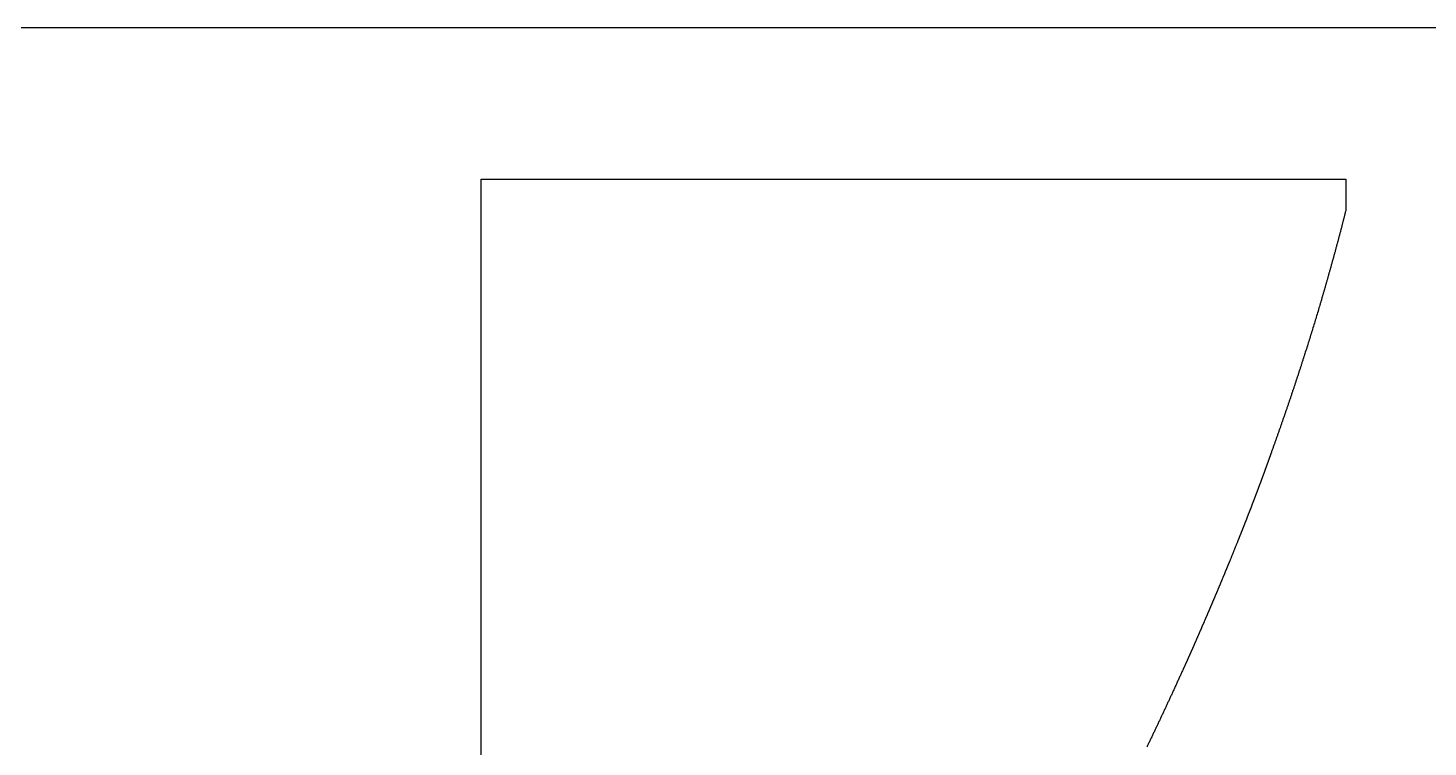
# Model space of a CAD drawing. Header units: millimetres. Extents: x 0 to 1000, y 0 to 100.
# Drawn here: x 73.53 to 99.14, y 86.84 to 100 of the extents above; entities that cross this region are included whole.
import ezdxf

# ---------------------------------------------------------------- set-up
doc = ezdxf.new("R2010")
doc.units = ezdxf.units.MM
doc.layers.add('CUT', color=7, linetype='Continuous')
doc.layers.add('STOCK_REFERENCE_DO_NOT_CUT', color=8, linetype='Continuous')

msp = doc.modelspace()

# ---------------------------------------------------------------- linework, layer by layer
at = {"layer": 'CUT'}
msp.add_lwpolyline([(81.821, 83.544), (81.821, 97.233), (87.643, 97.233), (88.821, 97.233), (94.821, 97.233), (97.643, 97.233), (97.643, 96.675), (97.643, 96.675), (97.643, 96.675), (97.643, 96.675), (97.643, 96.675), (97.643, 96.675), (97.643, 96.675), (97.643, 96.675), (97.643, 96.675), (97.643, 96.675), (97.643, 96.675), (97.643, 96.675), (97.643, 96.675), (97.643, 96.675), (97.643, 96.675), (97.643, 96.675), (97.643, 96.675), (97.643, 96.675), (97.643, 96.675), (97.643, 96.674), (97.643, 96.674), (97.643, 96.674), (97.643, 96.674), (97.643, 96.674), (97.643, 96.674), (97.643, 96.674), (97.643, 96.674), (97.643, 96.674), (97.643, 96.674), (97.643, 96.674), (97.643, 96.674), (97.643, 96.674), (97.643, 96.674), (97.643, 96.674), (97.643, 96.674), (97.643, 96.674), (97.643, 96.674), (97.643, 96.674), (97.643, 96.674), (97.643, 96.674), (97.643, 96.674), (97.643, 96.674), (97.643, 96.674), (97.642, 96.673), (97.642, 96.673), (97.642, 96.673), (97.642, 96.673), (97.642, 96.673), (97.642, 96.673), (97.642, 96.673), (97.642, 96.673), (97.642, 96.673), (97.642, 96.673), (97.642, 96.673), (97.642, 96.673), (97.642, 96.673), (97.642, 96.673), (97.642, 96.673), (97.642, 96.673), (97.642, 96.673), (97.642, 96.673), (97.642, 96.673), (97.642, 96.673), (97.642, 96.673), (97.642, 96.673), (97.642, 96.673), (97.642, 96.673), (97.642, 96.672), (97.642, 96.672), (97.642, 96.672), (97.642, 96.672), (97.642, 96.672), (97.642, 96.672), (97.642, 96.672), (97.642, 96.672), (97.642, 96.672), (97.642, 96.672), (97.642, 96.672), (97.642, 96.672), (97.642, 96.672), (97.642, 96.672), (97.642, 96.672), (97.642, 96.672), (97.642, 96.672), (97.642, 96.672), (97.642, 96.672), (97.642, 96.672), (97.642, 96.672), (97.642, 96.672), (97.642, 96.672), (97.642, 96.672), (97.642, 96.671), (97.642, 96.671), (97.642, 96.671), (97.642, 96.671), (97.642, 96.671), (97.642, 96.671), (97.642, 96.671), (97.642, 96.671), (97.642, 96.671), (97.642, 96.671), (97.642, 96.671), (97.642, 96.671), (97.642, 96.671), (97.642, 96.671), (97.642, 96.671), (97.642, 96.671), (97.642, 96.671), (97.642, 96.671), (97.642, 96.671), (97.642, 96.671), (97.642, 96.671), (97.642, 96.671), (97.642, 96.671), (97.642, 96.671), (97.642, 96.67), (97.642, 96.67), (97.642, 96.67), (97.642, 96.67), (97.642, 96.67), (97.642, 96.67), (97.642, 96.67), (97.642, 96.67), (97.642, 96.67), (97.642, 96.67), (97.642, 96.67), (97.642, 96.67), (97.642, 96.67), (97.642, 96.67), (97.642, 96.67), (97.642, 96.67), (97.642, 96.67), (97.642, 96.67), (97.642, 96.67), (97.642, 96.67), (97.642, 96.67), (97.642, 96.67), (97.642, 96.67), (97.642, 96.67), (97.641, 96.669), (97.641, 96.669), (97.641, 96.669), (97.641, 96.669), (97.641, 96.669), (97.641, 96.669), (97.641, 96.669), (97.641, 96.669), (97.641, 96.669), (97.641, 96.669), (97.641, 96.669), (97.641, 96.669), (97.641, 96.669), (97.641, 96.669), (97.641, 96.669), (97.641, 96.669), (97.641, 96.669), (97.641, 96.669), (97.641, 96.669), (97.641, 96.669), (97.641, 96.669), (97.641, 96.669), (97.638, 96.655), (97.634, 96.641), (97.631, 96.628), (97.627, 96.614), (97.624, 96.6), (97.621, 96.587), (97.617, 96.573), (97.614, 96.559), (97.61, 96.546), (97.607, 96.532), (97.603, 96.518), (97.6, 96.505), (97.596, 96.491), (97.593, 96.477), (97.589, 96.464), (97.586, 96.45), (97.582, 96.437), (97.579, 96.423), (97.575, 96.409), (97.572, 96.396), (97.568, 96.382), (97.565, 96.368), (97.561, 96.355), (97.558, 96.341), (97.554, 96.327), (97.55, 96.314), (97.547, 96.3), (97.543, 96.287), (97.54, 96.273), (97.536, 96.259), (97.533, 96.246), (97.529, 96.232), (97.525, 96.218), (97.522, 96.205), (97.518, 96.191), (97.515, 96.177), (97.511, 96.164), (97.507, 96.15), (97.504, 96.137), (97.5, 96.123), (97.497, 96.109), (97.493, 96.096), (97.489, 96.082), (97.486, 96.068), (97.482, 96.055), (97.478, 96.041), (97.475, 96.028), (97.471, 96.014), (97.467, 96), (97.464, 95.987), (97.46, 95.973), (97.456, 95.959), (97.453, 95.946), (97.449, 95.932), (97.445, 95.919), (97.442, 95.905), (97.438, 95.891), (97.434, 95.878), (97.43, 95.864), (97.427, 95.851), (97.423, 95.837), (97.419, 95.823), (97.416, 95.81), (97.412, 95.796), (97.408, 95.783), (97.404, 95.769), (97.401, 95.755), (97.397, 95.742), (97.393, 95.728), (97.389, 95.715), (97.386, 95.701), (97.382, 95.687), (97.378, 95.674), (97.374, 95.66), (97.371, 95.647), (97.367, 95.633), (97.363, 95.619), (97.359, 95.606), (97.355, 95.592), (97.352, 95.579), (97.348, 95.565), (97.344, 95.551), (97.34, 95.538), (97.336, 95.524), (97.332, 95.511), (97.329, 95.497), (97.325, 95.483), (97.321, 95.47), (97.317, 95.456), (97.313, 95.443), (97.309, 95.429), (97.306, 95.415), (97.302, 95.402), (97.298, 95.388), (97.294, 95.375), (97.29, 95.361), (97.286, 95.348), (97.282, 95.334), (97.278, 95.32), (97.275, 95.307), (97.271, 95.293), (97.267, 95.28), (97.263, 95.266), (97.259, 95.253), (97.255, 95.239), (97.251, 95.225), (97.247, 95.212), (97.243, 95.198), (97.239, 95.185), (97.235, 95.171), (97.231, 95.158), (97.228, 95.144), (97.224, 95.13), (97.22, 95.117), (97.216, 95.103), (97.212, 95.09), (97.208, 95.076), (97.204, 95.063), (97.2, 95.049), (97.196, 95.035), (97.192, 95.021), (97.187, 95.007), (97.183, 94.994), (97.18, 94.981), (97.177, 94.97), (97.173, 94.959), (97.169, 94.945), (97.164, 94.927), (97.157, 94.904), (97.149, 94.876), (97.14, 94.846), (97.131, 94.816), (97.122, 94.787), (97.114, 94.76), (97.106, 94.733), (97.098, 94.705), (97.089, 94.678), (97.081, 94.65), (97.072, 94.623), (97.064, 94.595), (97.056, 94.567), (97.047, 94.539), (97.039, 94.512), (97.03, 94.484), (97.022, 94.457), (97.013, 94.429), (97.005, 94.401), (96.996, 94.374), (96.987, 94.346), (96.979, 94.318), (96.97, 94.291), (96.962, 94.263), (96.953, 94.236), (96.945, 94.209), (96.936, 94.182), (96.927, 94.153), (96.918, 94.123), (96.908, 94.093), (96.899, 94.066), (96.892, 94.043), (96.886, 94.024), (96.882, 94.01), (96.878, 93.998), (96.874, 93.986), (96.87, 93.973), (96.865, 93.959), (96.861, 93.945), (96.856, 93.93), (96.851, 93.916), (96.847, 93.901), (96.842, 93.888), (96.838, 93.874), (96.833, 93.86), (96.829, 93.846), (96.824, 93.831), (96.82, 93.817), (96.815, 93.803), (96.811, 93.789), (96.806, 93.775), (96.802, 93.761), (96.797, 93.747), (96.792, 93.733), (96.788, 93.719), (96.783, 93.705), (96.779, 93.691), (96.774, 93.677), (96.769, 93.663), (96.765, 93.649), (96.76, 93.635), (96.756, 93.62), (96.751, 93.606), (96.746, 93.592), (96.742, 93.578), (96.737, 93.564), (96.732, 93.55), (96.728, 93.536), (96.723, 93.522), (96.719, 93.508), (96.714, 93.494), (96.709, 93.48), (96.705, 93.466), (96.7, 93.452), (96.695, 93.438), (96.691, 93.424), (96.686, 93.41), (96.681, 93.396), (96.676, 93.382), (96.672, 93.368), (96.667, 93.354), (96.662, 93.34), (96.658, 93.326), (96.653, 93.312), (96.648, 93.297), (96.644, 93.283), (96.639, 93.269), (96.634, 93.255), (96.629, 93.241), (96.625, 93.227), (96.62, 93.213), (96.615, 93.199), (96.61, 93.185), (96.606, 93.171), (96.601, 93.157), (96.596, 93.143), (96.591, 93.129), (96.587, 93.115), (96.582, 93.101), (96.577, 93.087), (96.572, 93.073), (96.568, 93.059), (96.563, 93.045), (96.558, 93.031), (96.553, 93.017), (96.548, 93.003), (96.544, 92.989), (96.539, 92.975), (96.534, 92.961), (96.529, 92.947), (96.524, 92.933), (96.519, 92.919), (96.515, 92.905), (96.51, 92.891), (96.505, 92.877), (96.5, 92.863), (96.495, 92.849), (96.49, 92.835), (96.486, 92.821), (96.481, 92.807), (96.476, 92.793), (96.471, 92.779), (96.466, 92.765), (96.461, 92.751), (96.456, 92.737), (96.451, 92.723), (96.446, 92.709), (96.442, 92.695), (96.437, 92.681), (96.432, 92.667), (96.427, 92.653), (96.422, 92.639), (96.417, 92.625), (96.412, 92.611), (96.407, 92.597), (96.402, 92.583), (96.397, 92.569), (96.392, 92.555), (96.387, 92.541), (96.383, 92.528), (96.378, 92.514), (96.373, 92.5), (96.368, 92.486), (96.363, 92.472), (96.358, 92.458), (96.353, 92.444), (96.348, 92.43), (96.343, 92.416), (96.338, 92.402), (96.333, 92.388), (96.328, 92.374), (96.323, 92.36), (96.318, 92.346), (96.313, 92.332), (96.308, 92.318), (96.303, 92.304), (96.298, 92.29), (96.293, 92.276), (96.288, 92.262), (96.283, 92.248), (96.283, 92.248), (96.282, 92.248), (96.282, 92.247), (96.282, 92.247), (96.282, 92.247), (96.282, 92.246), (96.282, 92.246), (96.282, 92.245), (96.282, 92.245), (96.281, 92.245), (96.281, 92.244), (96.281, 92.244), (96.281, 92.244), (96.281, 92.243), (96.281, 92.243), (96.281, 92.242), (96.28, 92.242), (96.28, 92.242), (96.28, 92.241), (96.28, 92.241), (96.28, 92.24), (96.28, 92.24), (96.28, 92.24), (96.279, 92.239), (96.279, 92.239), (96.279, 92.239), (96.279, 92.238), (96.279, 92.238), (96.279, 92.237), (96.279, 92.237), (96.279, 92.237), (96.278, 92.236), (96.278, 92.236), (96.278, 92.236), (96.278, 92.235), (96.278, 92.235), (96.278, 92.234), (96.278, 92.234), (96.277, 92.234), (96.277, 92.233), (96.277, 92.233), (96.277, 92.233), (96.277, 92.232), (96.277, 92.232), (96.277, 92.231), (96.276, 92.231), (96.276, 92.231), (96.276, 92.23), (96.276, 92.23), (96.276, 92.229), (96.276, 92.229), (96.276, 92.229), (96.276, 92.228), (96.275, 92.228), (96.275, 92.228), (96.275, 92.227), (96.275, 92.227), (96.275, 92.226), (96.275, 92.226), (96.275, 92.226), (96.274, 92.225), (96.274, 92.225), (96.274, 92.225), (96.274, 92.224), (96.274, 92.224), (96.274, 92.223), (96.274, 92.223), (96.273, 92.223), (96.273, 92.222), (96.273, 92.222), (96.273, 92.221), (96.273, 92.221), (96.273, 92.221), (96.273, 92.22), (96.273, 92.22), (96.272, 92.22), (96.272, 92.219), (96.272, 92.219), (96.272, 92.218), (96.272, 92.218), (96.272, 92.218), (96.272, 92.217), (96.271, 92.217), (96.271, 92.216), (96.271, 92.216), (96.271, 92.216), (96.271, 92.215), (96.271, 92.215), (96.271, 92.215), (96.27, 92.214), (96.27, 92.214), (96.27, 92.213), (96.27, 92.213), (96.27, 92.213), (96.27, 92.212), (96.27, 92.212), (96.27, 92.212), (96.269, 92.211), (96.269, 92.211), (96.269, 92.21), (96.269, 92.21), (96.269, 92.21), (96.269, 92.209), (96.269, 92.209), (96.268, 92.208), (96.268, 92.208), (96.268, 92.208), (96.268, 92.207), (96.268, 92.207), (96.268, 92.207), (96.268, 92.206), (96.267, 92.206), (96.267, 92.205), (96.267, 92.205), (96.267, 92.205), (96.267, 92.204), (96.267, 92.204), (96.267, 92.203), (96.266, 92.203), (96.266, 92.203), (96.266, 92.202), (96.266, 92.202), (96.266, 92.201), (96.266, 92.201), (96.266, 92.201), (96.266, 92.2), (96.265, 92.2), (96.265, 92.2), (96.265, 92.199), (96.265, 92.199), (96.265, 92.198), (96.265, 92.198), (96.265, 92.198), (96.264, 92.197), (96.264, 92.197), (96.264, 92.196), (96.264, 92.196), (96.264, 92.196), (96.264, 92.195), (96.264, 92.195), (96.263, 92.195), (96.263, 92.194), (96.263, 92.194), (96.263, 92.193), (96.263, 92.193), (96.263, 92.193), (96.263, 92.192), (96.263, 92.192), (96.262, 92.191), (96.262, 92.191), (96.262, 92.191), (96.262, 92.19), (96.262, 92.19), (96.262, 92.19), (96.262, 92.189), (96.261, 92.189), (96.261, 92.188), (96.261, 92.188), (96.261, 92.188), (96.261, 92.187), (96.261, 92.187), (96.261, 92.186), (96.26, 92.186), (96.26, 92.186), (96.26, 92.185), (96.26, 92.185), (96.26, 92.185), (96.26, 92.184), (96.26, 92.184), (96.26, 92.183), (96.259, 92.183), (96.259, 92.183), (96.259, 92.182), (96.259, 92.182), (96.259, 92.181), (96.259, 92.181), (96.259, 92.181), (96.258, 92.18), (96.258, 92.18), (96.258, 92.18), (96.258, 92.179), (96.258, 92.179), (96.258, 92.178), (96.258, 92.178), (96.257, 92.178), (96.257, 92.177), (96.257, 92.177), (96.257, 92.176), (96.257, 92.176), (96.257, 92.176), (96.257, 92.175), (96.256, 92.175), (96.256, 92.174), (96.256, 92.174), (96.256, 92.174), (96.256, 92.173), (96.256, 92.173), (96.256, 92.173), (96.256, 92.172), (96.255, 92.172), (96.255, 92.171), (96.255, 92.171), (96.255, 92.171), (96.255, 92.17), (96.255, 92.17), (96.255, 92.169), (96.254, 92.169), (96.254, 92.169), (96.254, 92.168), (96.254, 92.168), (96.254, 92.168), (96.254, 92.167), (96.254, 92.167), (96.253, 92.166), (96.253, 92.166), (96.253, 92.166), (96.253, 92.165), (96.253, 92.165), (96.253, 92.164), (96.253, 92.164), (96.253, 92.164), (96.252, 92.163), (96.252, 92.163), (96.252, 92.162), (96.252, 92.162), (96.251, 92.161), (96.251, 92.16), (96.251, 92.159), (96.25, 92.158), (96.25, 92.157), (96.25, 92.156), (96.249, 92.155), (96.249, 92.154), (96.249, 92.153), (96.248, 92.152), (96.248, 92.151), (96.248, 92.15), (96.247, 92.149), (96.247, 92.148), (96.247, 92.148), (96.246, 92.147), (96.246, 92.146), (96.246, 92.145), (96.245, 92.144), (96.245, 92.143), (96.245, 92.142), (96.244, 92.141), (96.244, 92.14), (96.244, 92.139), (96.243, 92.138), (96.243, 92.137), (96.243, 92.136), (96.242, 92.135), (96.242, 92.134), (96.242, 92.133), (96.241, 92.133), (96.241, 92.132), (96.241, 92.131), (96.241, 92.131), (96.241, 92.13), (96.24, 92.13), (96.24, 92.129), (96.24, 92.129), (96.24, 92.128), (96.24, 92.128), (96.239, 92.127), (96.239, 92.127), (96.239, 92.126), (96.239, 92.126), (96.239, 92.125), (96.239, 92.124), (96.238, 92.124), (96.238, 92.123), (96.238, 92.123), (96.238, 92.122), (96.238, 92.122), (96.237, 92.121), (96.237, 92.121), (96.237, 92.12), (96.237, 92.119), (96.237, 92.119), (96.236, 92.118), (96.236, 92.118), (96.236, 92.117), (96.236, 92.117), (96.236, 92.116), (96.235, 92.116), (96.235, 92.115), (96.235, 92.115), (96.235, 92.114), (96.235, 92.113), (96.234, 92.113), (96.234, 92.112), (96.234, 92.112), (96.234, 92.111), (96.234, 92.111), (96.233, 92.11), (96.233, 92.11), (96.233, 92.109), (96.233, 92.109), (96.233, 92.108), (96.232, 92.107), (96.232, 92.107), (96.232, 92.106), (96.232, 92.106), (96.232, 92.105), (96.231, 92.105), (96.231, 92.104), (96.231, 92.104), (96.231, 92.103), (96.231, 92.103), (96.23, 92.102), (96.23, 92.101), (96.23, 92.101), (96.23, 92.1), (96.23, 92.1), (96.23, 92.099), (96.229, 92.099), (96.229, 92.098), (96.229, 92.098), (96.229, 92.097), (96.229, 92.097), (96.228, 92.096), (96.228, 92.095), (96.228, 92.095), (96.228, 92.094), (96.228, 92.094), (96.227, 92.093), (96.227, 92.093), (96.227, 92.092), (96.227, 92.092), (96.227, 92.091), (96.226, 92.09), (96.226, 92.09), (96.226, 92.089), (96.226, 92.089), (96.226, 92.088), (96.225, 92.088), (96.225, 92.087), (96.225, 92.087), (96.225, 92.086), (96.225, 92.086), (96.224, 92.085), (96.224, 92.084), (96.224, 92.084), (96.224, 92.083), (96.224, 92.083), (96.223, 92.082), (96.223, 92.082), (96.223, 92.081), (96.223, 92.081), (96.223, 92.08), (96.222, 92.08), (96.222, 92.079), (96.222, 92.078), (96.222, 92.078), (96.222, 92.077), (96.221, 92.077), (96.221, 92.076), (96.221, 92.076), (96.221, 92.075), (96.221, 92.075), (96.221, 92.074), (96.22, 92.074), (96.22, 92.073), (96.22, 92.072), (96.22, 92.072), (96.22, 92.071), (96.219, 92.071), (96.219, 92.07), (96.219, 92.07), (96.219, 92.069), (96.219, 92.069), (96.218, 92.068), (96.218, 92.067), (96.218, 92.067), (96.218, 92.066), (96.218, 92.066), (96.217, 92.065), (96.217, 92.065), (96.217, 92.064), (96.217, 92.064), (96.217, 92.063), (96.216, 92.063), (96.216, 92.062), (96.216, 92.061), (96.216, 92.061), (96.216, 92.06), (96.215, 92.06), (96.215, 92.059), (96.215, 92.059), (96.215, 92.058), (96.215, 92.058), (96.214, 92.057), (96.214, 92.057), (96.214, 92.056), (96.214, 92.055), (96.214, 92.055), (96.213, 92.054), (96.213, 92.054), (96.213, 92.053), (96.213, 92.053), (96.213, 92.052), (96.212, 92.052), (96.212, 92.051), (96.212, 92.05), (96.212, 92.05), (96.212, 92.049), (96.211, 92.049), (96.211, 92.048), (96.211, 92.048), (96.211, 92.047), (96.211, 92.047), (96.21, 92.046), (96.21, 92.046), (96.21, 92.045), (96.21, 92.044), (96.21, 92.044), (96.209, 92.043), (96.209, 92.043), (96.209, 92.042), (96.209, 92.042), (96.209, 92.041), (96.209, 92.041), (96.208, 92.04), (96.208, 92.04), (96.208, 92.039), (96.208, 92.038), (96.208, 92.038), (96.207, 92.037), (96.207, 92.037), (96.207, 92.036), (96.207, 92.036), (96.207, 92.035), (96.206, 92.035), (96.206, 92.034), (96.206, 92.033), (96.206, 92.033), (96.206, 92.032), (96.205, 92.032), (96.205, 92.031), (96.205, 92.031), (96.205, 92.03), (96.205, 92.03), (96.204, 92.029), (96.204, 92.029), (96.204, 92.028), (96.204, 92.027), (96.203, 92.026), (96.202, 92.024), (96.202, 92.021), (96.201, 92.019), (96.2, 92.017), (96.199, 92.015), (96.198, 92.013), (96.198, 92.011), (96.197, 92.009), (96.196, 92.006), (96.195, 92.004), (96.195, 92.002), (96.194, 92), (96.193, 91.998), (96.192, 91.996), (96.192, 91.994), (96.191, 91.992), (96.19, 91.99), (96.189, 91.987), (96.189, 91.985), (96.188, 91.983), (96.187, 91.981), (96.186, 91.979), (96.186, 91.977), (96.185, 91.975), (96.184, 91.973), (96.183, 91.971), (96.183, 91.968), (96.182, 91.966), (96.181, 91.964), (96.18, 91.962), (96.179, 91.96), (96.179, 91.958), (96.178, 91.957), (96.178, 91.955), (96.177, 91.954), (96.177, 91.952), (96.176, 91.951), (96.176, 91.949), (96.175, 91.948), (96.174, 91.946), (96.174, 91.944), (96.173, 91.943), (96.173, 91.941), (96.172, 91.94), (96.172, 91.938), (96.171, 91.937), (96.17, 91.935), (96.17, 91.934), (96.169, 91.932), (96.169, 91.93), (96.168, 91.929), (96.168, 91.927), (96.167, 91.926), (96.166, 91.924), (96.166, 91.923), (96.165, 91.921), (96.165, 91.919), (96.164, 91.918), (96.164, 91.916), (96.163, 91.915), (96.163, 91.913), (96.162, 91.912), (96.161, 91.91), (96.161, 91.909), (96.16, 91.907), (96.16, 91.905), (96.159, 91.904), (96.159, 91.902), (96.158, 91.901), (96.157, 91.899), (96.157, 91.898), (96.156, 91.896), (96.156, 91.895), (96.155, 91.893), (96.155, 91.891), (96.154, 91.89), (96.153, 91.888), (96.153, 91.887), (96.152, 91.885), (96.152, 91.884), (96.151, 91.882), (96.151, 91.88), (96.15, 91.879), (96.149, 91.877), (96.149, 91.876), (96.148, 91.874), (96.148, 91.873), (96.147, 91.871), (96.147, 91.87), (96.146, 91.868), (96.146, 91.866), (96.145, 91.865), (96.144, 91.863), (96.144, 91.862), (96.143, 91.86), (96.143, 91.859), (96.142, 91.857), (96.142, 91.856), (96.141, 91.854), (96.14, 91.852), (96.14, 91.851), (96.139, 91.849), (96.139, 91.848), (96.138, 91.846), (96.138, 91.845), (96.137, 91.843), (96.136, 91.841), (96.136, 91.84), (96.135, 91.838), (96.135, 91.837), (96.134, 91.835), (96.134, 91.834), (96.133, 91.832), (96.132, 91.831), (96.132, 91.829), (96.131, 91.827), (96.131, 91.826), (96.13, 91.824), (96.13, 91.823), (96.129, 91.821), (96.128, 91.82), (96.128, 91.818), (96.127, 91.817), (96.127, 91.815), (96.126, 91.813), (96.126, 91.812), (96.125, 91.81), (96.124, 91.809), (96.124, 91.807), (96.123, 91.806), (96.123, 91.804), (96.122, 91.803), (96.122, 91.801), (96.121, 91.799), (96.12, 91.798), (96.12, 91.796), (96.119, 91.795), (96.119, 91.793), (96.118, 91.792), (96.118, 91.79), (96.117, 91.788), (96.116, 91.787), (96.116, 91.785), (96.115, 91.784), (96.115, 91.782), (96.114, 91.781), (96.114, 91.779), (96.113, 91.778), (96.112, 91.776), (96.112, 91.774), (96.111, 91.773), (96.111, 91.771), (96.11, 91.77), (96.11, 91.768), (96.109, 91.767), (96.108, 91.765), (96.108, 91.764), (96.107, 91.762), (96.107, 91.76), (96.106, 91.759), (96.106, 91.757), (96.105, 91.756), (96.104, 91.754), (96.104, 91.753), (96.103, 91.751), (96.103, 91.749), (96.102, 91.748), (96.101, 91.746), (96.101, 91.745), (96.1, 91.743), (96.1, 91.742), (96.099, 91.74), (96.099, 91.739), (96.098, 91.737), (96.097, 91.735), (96.097, 91.734), (96.096, 91.732), (96.096, 91.731), (96.095, 91.729), (96.095, 91.728), (96.094, 91.726), (96.093, 91.725), (96.093, 91.723), (96.092, 91.721), (96.092, 91.72), (96.091, 91.718), (96.091, 91.717), (96.09, 91.715), (96.089, 91.714), (96.089, 91.712), (96.088, 91.711), (96.088, 91.709), (96.087, 91.707), (96.087, 91.706), (96.086, 91.704), (96.085, 91.703), (96.085, 91.701), (96.084, 91.7), (96.084, 91.698), (96.083, 91.696), (96.082, 91.695), (96.082, 91.693), (96.081, 91.692), (96.081, 91.69), (96.08, 91.689), (96.08, 91.687), (96.079, 91.686), (96.078, 91.684), (96.078, 91.682), (96.077, 91.681), (96.077, 91.679), (96.076, 91.678), (96.076, 91.676), (96.075, 91.675), (96.074, 91.673), (96.074, 91.671), (96.073, 91.67), (96.073, 91.668), (96.072, 91.667), (96.072, 91.666), (96.071, 91.665), (96.071, 91.664), (96.07, 91.661), (96.068, 91.656), (96.066, 91.65), (96.063, 91.643), (96.061, 91.636), (96.058, 91.63), (96.056, 91.624), (96.054, 91.618), (96.052, 91.612), (96.05, 91.606), (96.047, 91.6), (96.045, 91.594), (96.043, 91.588), (96.04, 91.582), (96.038, 91.576), (96.036, 91.57), (96.034, 91.564), (96.031, 91.558), (96.029, 91.552), (96.027, 91.546), (96.025, 91.54), (96.022, 91.533), (96.02, 91.527), (96.018, 91.521), (96.015, 91.515), (96.013, 91.509), (96.011, 91.503), (96.009, 91.497), (96.006, 91.491), (96.004, 91.485), (96.002, 91.478), (95.999, 91.472), (95.997, 91.467), (95.995, 91.462), (95.994, 91.457), (95.992, 91.453), (95.99, 91.449), (95.989, 91.445), (95.987, 91.44), (95.985, 91.435), (95.984, 91.431), (95.982, 91.426), (95.98, 91.422), (95.979, 91.417), (95.977, 91.413), (95.975, 91.408), (95.973, 91.404), (95.972, 91.399), (95.97, 91.395), (95.968, 91.39), (95.967, 91.386), (95.965, 91.381), (95.963, 91.377), (95.962, 91.373), (95.96, 91.368), (95.958, 91.364), (95.956, 91.359), (95.955, 91.355), (95.953, 91.35), (95.951, 91.346), (95.95, 91.341), (95.948, 91.337), (95.946, 91.332), (95.944, 91.328), (95.943, 91.323), (95.941, 91.319), (95.939, 91.314), (95.938, 91.31), (95.936, 91.305), (95.934, 91.301), (95.932, 91.296), (95.931, 91.292), (95.929, 91.287), (95.927, 91.283), (95.926, 91.278), (95.924, 91.274), (95.922, 91.269), (95.92, 91.265), (95.919, 91.26), (95.917, 91.256), (95.915, 91.251), (95.914, 91.247), (95.912, 91.242), (95.91, 91.238), (95.908, 91.233), (95.907, 91.229), (95.905, 91.224), (95.903, 91.22), (95.901, 91.215), (95.9, 91.211), (95.898, 91.206), (95.896, 91.202), (95.895, 91.197), (95.893, 91.193), (95.891, 91.188), (95.889, 91.184), (95.888, 91.18), (95.886, 91.175), (95.884, 91.171), (95.882, 91.166), (95.881, 91.162), (95.879, 91.157), (95.877, 91.153), (95.876, 91.148), (95.874, 91.144), (95.872, 91.139), (95.87, 91.135), (95.869, 91.13), (95.867, 91.126), (95.865, 91.121), (95.863, 91.117), (95.862, 91.112), (95.86, 91.108), (95.858, 91.103), (95.856, 91.099), (95.855, 91.094), (95.853, 91.09), (95.851, 91.085), (95.849, 91.081), (95.848, 91.076), (95.846, 91.072), (95.844, 91.067), (95.843, 91.063), (95.841, 91.058), (95.839, 91.054), (95.837, 91.049), (95.836, 91.045), (95.834, 91.041), (95.832, 91.036), (95.83, 91.032), (95.829, 91.027), (95.827, 91.023), (95.825, 91.018), (95.823, 91.014), (95.822, 91.009), (95.82, 91.005), (95.818, 91), (95.816, 90.996), (95.815, 90.991), (95.813, 90.987), (95.811, 90.982), (95.809, 90.978), (95.808, 90.973), (95.806, 90.969), (95.804, 90.964), (95.802, 90.96), (95.801, 90.955), (95.799, 90.951), (95.797, 90.946), (95.795, 90.942), (95.794, 90.938), (95.792, 90.933), (95.79, 90.929), (95.788, 90.924), (95.787, 90.92), (95.785, 90.915), (95.783, 90.911), (95.781, 90.906), (95.78, 90.902), (95.778, 90.897), (95.776, 90.893), (95.774, 90.888), (95.772, 90.884), (95.771, 90.879), (95.769, 90.875), (95.767, 90.87), (95.765, 90.866), (95.764, 90.861), (95.762, 90.857), (95.76, 90.852), (95.758, 90.848), (95.757, 90.844), (95.755, 90.839), (95.753, 90.835), (95.751, 90.83), (95.75, 90.826), (95.748, 90.821), (95.746, 90.817), (95.744, 90.812), (95.742, 90.808), (95.741, 90.803), (95.739, 90.799), (95.737, 90.794), (95.735, 90.79), (95.734, 90.785), (95.732, 90.781), (95.73, 90.776), (95.728, 90.772), (95.727, 90.767), (95.725, 90.763), (95.723, 90.759), (95.721, 90.754), (95.719, 90.75), (95.718, 90.745), (95.716, 90.741), (95.714, 90.736), (95.712, 90.732), (95.711, 90.727), (95.709, 90.723), (95.707, 90.718), (95.705, 90.714), (95.703, 90.709), (95.702, 90.705), (95.7, 90.7), (95.698, 90.696), (95.696, 90.691), (95.695, 90.687), (95.693, 90.683), (95.691, 90.678), (95.689, 90.674), (95.687, 90.669), (95.686, 90.665), (95.684, 90.66), (95.682, 90.656), (95.68, 90.651), (95.679, 90.647), (95.677, 90.642), (95.675, 90.638), (95.673, 90.633), (95.671, 90.628), (95.67, 90.624), (95.668, 90.621), (95.667, 90.618), (95.665, 90.613), (95.662, 90.607), (95.659, 90.598), (95.655, 90.587), (95.65, 90.575), (95.645, 90.563), (95.64, 90.551), (95.636, 90.54), (95.632, 90.53), (95.627, 90.519), (95.623, 90.508), (95.618, 90.497), (95.614, 90.486), (95.61, 90.475), (95.605, 90.464), (95.601, 90.453), (95.596, 90.442), (95.592, 90.431), (95.587, 90.42), (95.583, 90.409), (95.579, 90.398), (95.574, 90.387), (95.57, 90.376), (95.565, 90.365), (95.561, 90.354), (95.556, 90.343), (95.552, 90.333), (95.548, 90.322), (95.543, 90.311), (95.539, 90.3), (95.534, 90.288), (95.529, 90.276), (95.525, 90.265), (95.521, 90.256), (95.517, 90.248), (95.515, 90.241), (95.512, 90.236), (95.51, 90.23), (95.508, 90.224), (95.505, 90.217), (95.502, 90.211), (95.499, 90.204), (95.497, 90.197), (95.494, 90.191), (95.491, 90.184), (95.489, 90.178), (95.486, 90.172), (95.483, 90.165), (95.481, 90.159), (95.478, 90.152), (95.475, 90.146), (95.473, 90.139), (95.47, 90.133), (95.467, 90.126), (95.465, 90.12), (95.462, 90.113), (95.459, 90.107), (95.457, 90.1), (95.454, 90.094), (95.451, 90.087), (95.449, 90.081), (95.446, 90.074), (95.443, 90.068), (95.441, 90.061), (95.438, 90.055), (95.435, 90.048), (95.433, 90.042), (95.43, 90.035), (95.427, 90.029), (95.425, 90.022), (95.422, 90.016), (95.419, 90.009), (95.417, 90.003), (95.414, 89.996), (95.411, 89.99), (95.409, 89.983), (95.406, 89.977), (95.403, 89.971), (95.4, 89.964), (95.398, 89.958), (95.395, 89.951), (95.392, 89.945), (95.39, 89.938), (95.387, 89.932), (95.384, 89.925), (95.382, 89.919), (95.379, 89.912), (95.376, 89.906), (95.374, 89.899), (95.371, 89.893), (95.368, 89.886), (95.365, 89.88), (95.363, 89.873), (95.36, 89.867), (95.357, 89.86), (95.355, 89.854), (95.352, 89.847), (95.349, 89.841), (95.347, 89.835), (95.344, 89.828), (95.341, 89.822), (95.338, 89.815), (95.336, 89.809), (95.333, 89.802), (95.33, 89.796), (95.328, 89.789), (95.325, 89.783), (95.322, 89.776), (95.319, 89.77), (95.317, 89.763), (95.314, 89.757), (95.311, 89.75), (95.309, 89.744), (95.306, 89.737), (95.303, 89.731), (95.3, 89.725), (95.298, 89.718), (95.295, 89.712), (95.292, 89.705), (95.29, 89.699), (95.287, 89.692), (95.284, 89.686), (95.281, 89.679), (95.279, 89.673), (95.276, 89.666), (95.273, 89.66), (95.271, 89.653), (95.268, 89.647), (95.265, 89.641), (95.262, 89.634), (95.26, 89.628), (95.257, 89.621), (95.254, 89.615), (95.251, 89.608), (95.249, 89.602), (95.246, 89.595), (95.243, 89.589), (95.241, 89.582), (95.238, 89.576), (95.235, 89.569), (95.232, 89.563), (95.23, 89.556), (95.227, 89.55), (95.224, 89.544), (95.221, 89.537), (95.219, 89.531), (95.216, 89.524), (95.213, 89.518), (95.21, 89.511), (95.208, 89.505), (95.205, 89.498), (95.202, 89.492), (95.199, 89.485), (95.197, 89.479), (95.194, 89.473), (95.191, 89.466), (95.188, 89.46), (95.186, 89.453), (95.183, 89.447), (95.18, 89.44), (95.177, 89.434), (95.175, 89.427), (95.172, 89.421), (95.169, 89.414), (95.166, 89.408), (95.164, 89.402), (95.161, 89.395), (95.158, 89.389), (95.155, 89.382), (95.153, 89.376), (95.15, 89.369), (95.147, 89.363), (95.144, 89.356), (95.142, 89.35), (95.139, 89.344), (95.136, 89.337), (95.133, 89.331), (95.131, 89.324), (95.128, 89.318), (95.125, 89.311), (95.122, 89.305), (95.12, 89.298), (95.117, 89.292), (95.114, 89.285), (95.111, 89.279), (95.108, 89.273), (95.106, 89.266), (95.103, 89.26), (95.1, 89.253), (95.097, 89.247), (95.095, 89.24), (95.092, 89.234), (95.089, 89.227), (95.086, 89.221), (95.084, 89.215), (95.081, 89.208), (95.078, 89.202), (95.075, 89.195), (95.072, 89.189), (95.07, 89.182), (95.067, 89.176), (95.064, 89.169), (95.061, 89.163), (95.058, 89.157), (95.056, 89.15), (95.053, 89.144), (95.05, 89.137), (95.047, 89.131), (95.045, 89.124), (95.042, 89.118), (95.039, 89.112), (95.036, 89.105), (95.033, 89.099), (95.031, 89.092), (95.028, 89.086), (95.025, 89.079), (95.022, 89.073), (95.019, 89.066), (95.017, 89.06), (95.014, 89.053), (95.011, 89.047), (95.008, 89.041), (95.006, 89.034), (95.003, 89.028), (95, 89.022), (94.997, 89.015), (94.994, 89.008), (94.991, 89), (94.988, 88.993), (94.984, 88.985), (94.981, 88.978), (94.978, 88.97), (94.974, 88.963), (94.971, 88.956), (94.968, 88.948), (94.965, 88.941), (94.962, 88.933), (94.958, 88.926), (94.955, 88.918), (94.952, 88.911), (94.949, 88.904), (94.945, 88.896), (94.942, 88.889), (94.939, 88.881), (94.936, 88.874), (94.932, 88.866), (94.929, 88.859), (94.926, 88.851), (94.923, 88.844), (94.919, 88.837), (94.916, 88.83), (94.913, 88.822), (94.91, 88.815), (94.906, 88.807), (94.903, 88.799), (94.899, 88.79), (94.896, 88.783), (94.893, 88.777), (94.892, 88.774), (94.892, 88.773), (94.892, 88.773), (94.892, 88.773), (94.891, 88.773), (94.891, 88.772), (94.89, 88.771), (94.89, 88.769), (94.889, 88.768), (94.889, 88.767), (94.888, 88.766), (94.888, 88.765), (94.888, 88.764), (94.887, 88.763), (94.887, 88.762), (94.886, 88.761), (94.886, 88.76), (94.885, 88.759), (94.885, 88.758), (94.885, 88.757), (94.884, 88.757), (94.884, 88.756), (94.883, 88.755), (94.883, 88.754), (94.882, 88.753), (94.882, 88.752), (94.882, 88.751), (94.881, 88.75), (94.881, 88.749), (94.88, 88.748), (94.88, 88.747), (94.879, 88.746), (94.879, 88.745), (94.878, 88.744), (94.878, 88.743), (94.878, 88.742), (94.877, 88.741), (94.877, 88.74), (94.876, 88.739), (94.876, 88.738), (94.875, 88.737), (94.875, 88.736), (94.874, 88.735), (94.874, 88.734), (94.874, 88.733), (94.873, 88.732), (94.873, 88.731), (94.872, 88.73), (94.872, 88.729), (94.871, 88.728), (94.871, 88.727), (94.871, 88.726), (94.87, 88.725), (94.87, 88.724), (94.869, 88.723), (94.869, 88.722), (94.868, 88.721), (94.868, 88.72), (94.868, 88.719), (94.867, 88.718), (94.867, 88.717), (94.866, 88.716), (94.866, 88.715), (94.865, 88.714), (94.865, 88.713), (94.864, 88.712), (94.864, 88.711), (94.864, 88.71), (94.863, 88.709), (94.863, 88.708), (94.862, 88.707), (94.862, 88.706), (94.861, 88.705), (94.861, 88.704), (94.86, 88.703), (94.86, 88.702), (94.86, 88.701), (94.859, 88.7), (94.859, 88.699), (94.858, 88.698), (94.858, 88.697), (94.857, 88.696), (94.857, 88.695), (94.857, 88.694), (94.856, 88.693), (94.856, 88.692), (94.855, 88.691), (94.855, 88.69), (94.854, 88.689), (94.854, 88.688), (94.853, 88.687), (94.853, 88.686), (94.853, 88.685), (94.852, 88.684), (94.852, 88.683), (94.851, 88.682), (94.851, 88.681), (94.85, 88.68), (94.85, 88.679), (94.85, 88.678), (94.849, 88.677), (94.849, 88.676), (94.848, 88.675), (94.848, 88.674), (94.847, 88.673), (94.847, 88.672), (94.846, 88.671), (94.846, 88.67), (94.846, 88.669), (94.845, 88.668), (94.845, 88.667), (94.844, 88.666), (94.844, 88.665), (94.843, 88.664), (94.843, 88.663), (94.843, 88.662), (94.842, 88.661), (94.842, 88.66), (94.841, 88.659), (94.841, 88.658), (94.84, 88.657), (94.84, 88.656), (94.839, 88.655), (94.839, 88.654), (94.839, 88.653), (94.838, 88.652), (94.838, 88.651), (94.837, 88.65), (94.837, 88.649), (94.836, 88.648), (94.836, 88.647), (94.835, 88.646), (94.835, 88.645), (94.835, 88.644), (94.834, 88.643), (94.834, 88.642), (94.833, 88.641), (94.833, 88.64), (94.832, 88.639), (94.832, 88.638), (94.832, 88.637), (94.831, 88.636), (94.831, 88.635), (94.83, 88.634), (94.83, 88.633), (94.829, 88.632), (94.829, 88.631), (94.828, 88.63), (94.828, 88.629), (94.828, 88.628), (94.827, 88.627), (94.827, 88.626), (94.826, 88.625), (94.826, 88.624), (94.825, 88.623), (94.825, 88.622), (94.825, 88.621), (94.824, 88.62), (94.824, 88.619), (94.823, 88.618), (94.823, 88.617), (94.822, 88.616), (94.822, 88.615), (94.821, 88.614), (94.821, 88.613), (94.821, 88.612), (94.82, 88.611), (94.82, 88.61), (94.819, 88.609), (94.819, 88.608), (94.818, 88.607), (94.818, 88.606), (94.817, 88.605), (94.817, 88.604), (94.817, 88.603), (94.816, 88.602), (94.816, 88.601), (94.815, 88.6), (94.815, 88.599), (94.814, 88.598), (94.814, 88.597), (94.814, 88.596), (94.813, 88.596), (94.813, 88.594), (94.812, 88.593), (94.812, 88.592), (94.811, 88.591), (94.811, 88.591), (94.811, 88.59), (94.81, 88.589), (94.81, 88.588), (94.809, 88.587), (94.808, 88.585), (94.807, 88.583), (94.807, 88.581), (94.806, 88.578), (94.805, 88.576), (94.804, 88.574), (94.803, 88.572), (94.802, 88.57), (94.801, 88.568), (94.8, 88.566), (94.799, 88.564), (94.798, 88.562), (94.797, 88.56), (94.797, 88.558), (94.796, 88.556), (94.795, 88.554), (94.794, 88.552), (94.793, 88.55), (94.792, 88.548), (94.791, 88.546), (94.79, 88.544), (94.789, 88.542), (94.788, 88.54), (94.788, 88.538), (94.787, 88.536), (94.786, 88.534), (94.785, 88.532), (94.784, 88.53), (94.783, 88.528), (94.782, 88.526), (94.781, 88.524), (94.78, 88.522), (94.78, 88.521), (94.779, 88.52), (94.779, 88.519), (94.779, 88.518), (94.778, 88.517), (94.778, 88.516), (94.777, 88.515), (94.777, 88.514), (94.776, 88.513), (94.776, 88.512), (94.775, 88.511), (94.775, 88.51), (94.774, 88.509), (94.774, 88.508), (94.774, 88.507), (94.773, 88.505), (94.773, 88.504), (94.772, 88.503), (94.772, 88.502), (94.771, 88.501), (94.771, 88.5), (94.77, 88.499), (94.77, 88.498), (94.769, 88.497), (94.769, 88.496), (94.769, 88.495), (94.768, 88.494), (94.768, 88.493), (94.767, 88.492), (94.767, 88.491), (94.766, 88.49), (94.766, 88.489), (94.765, 88.488), (94.765, 88.487), (94.764, 88.486), (94.764, 88.485), (94.763, 88.484), (94.763, 88.483), (94.763, 88.482), (94.762, 88.481), (94.762, 88.48), (94.761, 88.479), (94.761, 88.478), (94.76, 88.477), (94.76, 88.476), (94.759, 88.475), (94.759, 88.474), (94.758, 88.473), (94.758, 88.472), (94.758, 88.471), (94.757, 88.47), (94.757, 88.469), (94.756, 88.468), (94.756, 88.466), (94.755, 88.465), (94.755, 88.464), (94.754, 88.463), (94.754, 88.462), (94.753, 88.461), (94.753, 88.46), (94.752, 88.459), (94.752, 88.458), (94.752, 88.457), (94.751, 88.456), (94.751, 88.455), (94.75, 88.454), (94.75, 88.453), (94.749, 88.452), (94.749, 88.451), (94.748, 88.45), (94.748, 88.449), (94.747, 88.448), (94.747, 88.447), (94.747, 88.446), (94.746, 88.445), (94.746, 88.444), (94.745, 88.443), (94.745, 88.442), (94.744, 88.441), (94.744, 88.44), (94.743, 88.439), (94.743, 88.438), (94.742, 88.437), (94.742, 88.436), (94.741, 88.435), (94.741, 88.434), (94.741, 88.433), (94.74, 88.432), (94.74, 88.431), (94.739, 88.43), (94.739, 88.429), (94.738, 88.428), (94.738, 88.426), (94.737, 88.425), (94.737, 88.424), (94.736, 88.423), (94.736, 88.422), (94.736, 88.421), (94.735, 88.42), (94.735, 88.419), (94.734, 88.418), (94.734, 88.417), (94.733, 88.416), (94.733, 88.415), (94.732, 88.414), (94.732, 88.413), (94.731, 88.412), (94.731, 88.411), (94.73, 88.41), (94.73, 88.409), (94.73, 88.408), (94.729, 88.407), (94.729, 88.406), (94.728, 88.405), (94.728, 88.404), (94.727, 88.403), (94.727, 88.402), (94.726, 88.401), (94.726, 88.4), (94.725, 88.399), (94.725, 88.398), (94.725, 88.397), (94.724, 88.396), (94.724, 88.395), (94.723, 88.394), (94.723, 88.393), (94.722, 88.392), (94.722, 88.391), (94.721, 88.39), (94.721, 88.389), (94.72, 88.388), (94.72, 88.386), (94.719, 88.385), (94.719, 88.384), (94.719, 88.383), (94.718, 88.382), (94.718, 88.381), (94.717, 88.38), (94.717, 88.379), (94.716, 88.378), (94.716, 88.377), (94.715, 88.376), (94.715, 88.375), (94.714, 88.374), (94.714, 88.373), (94.713, 88.372), (94.713, 88.371), (94.713, 88.37), (94.712, 88.369), (94.712, 88.368), (94.711, 88.367), (94.711, 88.366), (94.71, 88.365), (94.71, 88.364), (94.709, 88.363), (94.709, 88.362), (94.708, 88.361), (94.708, 88.36), (94.707, 88.359), (94.707, 88.358), (94.707, 88.357), (94.706, 88.356), (94.706, 88.355), (94.705, 88.354), (94.705, 88.353), (94.704, 88.352), (94.704, 88.351), (94.703, 88.35), (94.703, 88.349), (94.702, 88.348), (94.702, 88.347), (94.701, 88.346), (94.701, 88.344), (94.701, 88.343), (94.7, 88.342), (94.7, 88.341), (94.699, 88.34), (94.699, 88.339), (94.698, 88.338), (94.698, 88.337), (94.697, 88.336), (94.697, 88.336), (94.697, 88.335), (94.696, 88.333), (94.695, 88.332), (94.695, 88.331), (94.695, 88.331), (94.694, 88.329), (94.694, 88.33), (94.692, 88.325), (94.687, 88.314), (94.68, 88.298), (94.672, 88.28), (94.664, 88.262), (94.656, 88.244), (94.649, 88.229), (94.642, 88.213), (94.635, 88.198), (94.628, 88.183), (94.621, 88.167), (94.614, 88.151), (94.606, 88.135), (94.599, 88.119), (94.592, 88.103), (94.585, 88.087), (94.578, 88.071), (94.57, 88.056), (94.563, 88.04), (94.556, 88.024), (94.549, 88.008), (94.541, 87.992), (94.534, 87.976), (94.527, 87.961), (94.52, 87.945), (94.513, 87.929), (94.505, 87.913), (94.498, 87.898), (94.491, 87.882), (94.483, 87.866), (94.476, 87.85), (94.469, 87.834), (94.462, 87.818), (94.455, 87.803), (94.448, 87.789), (94.441, 87.774), (94.434, 87.759), (94.428, 87.745), (94.421, 87.73), (94.414, 87.715), (94.407, 87.7), (94.4, 87.685), (94.393, 87.671), (94.386, 87.656), (94.38, 87.641), (94.373, 87.626), (94.366, 87.612), (94.359, 87.597), (94.352, 87.582), (94.345, 87.567), (94.338, 87.553), (94.332, 87.538), (94.325, 87.523), (94.318, 87.508), (94.311, 87.494), (94.304, 87.479), (94.297, 87.464), (94.29, 87.45), (94.283, 87.435), (94.276, 87.42), (94.269, 87.405), (94.263, 87.391), (94.256, 87.376), (94.249, 87.361), (94.242, 87.346), (94.235, 87.332), (94.228, 87.317), (94.221, 87.302), (94.214, 87.288), (94.207, 87.273), (94.2, 87.258), (94.193, 87.243), (94.186, 87.229), (94.179, 87.214), (94.172, 87.199), (94.165, 87.185), (94.158, 87.17), (94.151, 87.155), (94.144, 87.14), (94.137, 87.126), (94.13, 87.111), (94.123, 87.096), (94.116, 87.082), (94.109, 87.067), (94.102, 87.052), (94.095, 87.038), (94.088, 87.023), (94.081, 87.008), (94.074, 86.994), (94.067, 86.979), (94.06, 86.964), (94.053, 86.95), (94.046, 86.935), (94.039, 86.92), (94.032, 86.906), (94.025, 86.891), (94.018, 86.876), (94.011, 86.862), (94.004, 86.847), (93.997, 86.832)], dxfattribs=at)
msp.add_lwpolyline([(94.694, 88.329), (94.694, 88.329), (94.694, 88.329)], close=True, dxfattribs=at)
at = {"layer": 'STOCK_REFERENCE_DO_NOT_CUT'}
msp.add_lwpolyline([(0, 0), (1000, 0), (1000, 100), (0, 100)], close=True, dxfattribs=at)

doc.saveas('drawing.dxf')
